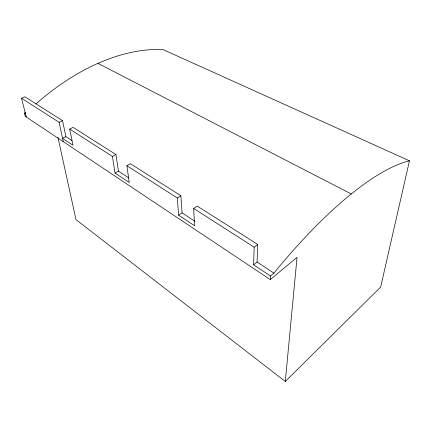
<?xml version="1.0" encoding="UTF-8"?>
<svg xmlns="http://www.w3.org/2000/svg" width="431" height="431" viewBox="0 0 431 431"><rect width="100%" height="100%" fill="white"/><g stroke="black" fill="none" stroke-linecap="round" stroke-linejoin="round"><path stroke-width="0.65" d="M25.494 112.588L24.405 113.084L25.224 116.305L270.28 279.617L270.485 275.98L253.627 264.817L254.166 247.189L257.711 244.447L197.22 206.083L193.675 208.459L194.607 225.752L178.628 215.171L177.33 197.991L126.908 165.714L130.415 163.71L180.869 195.712L182.081 212.876L194.764 221.189M253.627 264.817L257.081 262.064L257.711 244.447M57.948 137.403L75.996 219.616L285.3 381.462L297.034 257.318L270.28 279.617M36.01 103.903A192.533 122.21 -52.2 0 1 162.95 49.538L409.45 160.801L380.67 287.035L285.3 381.462M270.485 275.98L273.938 273.119A252.997 76.68 -55.9 0 1 409.45 160.801M178.628 215.171L182.081 212.876M177.33 197.991L180.869 195.712M118.428 171.123L115.939 154.535L73.125 127.377L69.698 129.084L112.453 156.458L115.023 173.073L118.428 171.123L128.815 177.938M112.453 156.458L115.939 154.535M71.929 140.625L65.895 136.67L62.565 138.346L72.968 145.231L69.698 129.084M62.549 120.669L24.885 96.781L21.55 98.257L59.139 122.323L62.549 120.669L65.895 136.67M97.966 63.362L351.276 193.961M193.675 208.459L254.166 247.189M257.081 262.064L273.938 273.119M24.405 113.084L25.477 113.795M115.023 173.073L129.219 182.469L126.908 165.714M21.55 98.257L26.291 117.016M59.139 122.323L63.276 141.664"/></g></svg>
